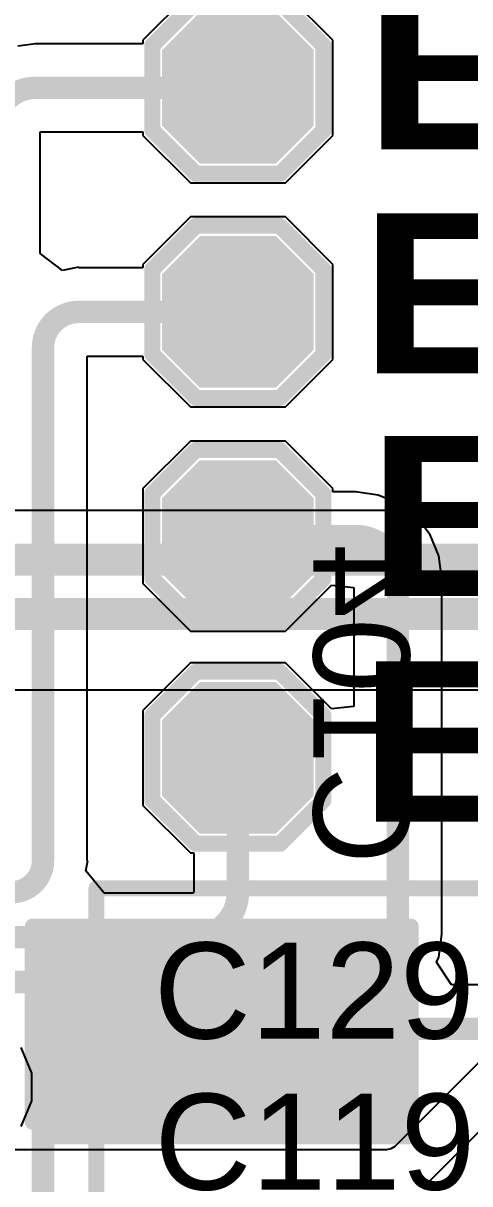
# Model space of a CAD drawing. Header units: inches. Extents: x 0 to 5359, y 0 to 5098.
# Drawn here: x 72.92 to 76.47, y 50.23 to 59.44 of the extents above; entities that cross this region are included whole.
import ezdxf

# ---------------------------------------------------------------- set-up
doc = ezdxf.new("R2010")
doc.units = ezdxf.units.IN
for name, color, linetype in [('Bottom Layer', 5, 'Continuous'), ('Bottom Overlay', 54, 'Continuous'), ('Bottom Paste', 16, 'Continuous'), ('Bottom Solder', 6, 'Continuous'), ('Layer 1', 16, 'Continuous'), ('Top Layer', 1, 'Continuous'), ('Top Overlay', 2, 'Continuous'), ('Top Paste', 8, 'Continuous'), ('Top Solder', 216, 'Continuous')]:
    doc.layers.add(name, color=color, linetype=linetype)
doc.styles.add('Arial', font='', dxfattribs={"height": 0.2})
doc.styles.add('Arial Black_Bold', font='', dxfattribs={"height": 0.2})
doc.styles.get('Arial').set_extended_font_data('Arial')
doc.styles.get('Arial Black_Bold').set_extended_font_data('Arial Black', bold=True)

# ---------------------------------------------------------------- blocks, each defined once
blk = doc.blocks.new('T____________0_5___74')
at = {"layer": 'Top Layer'}
blk.add_hatch(color=1, dxfattribs=at).paths.add_polyline_path([(0.25, 0.5), (-0.25, 0.5), (-0.5, 0.25), (-0.5, -0.25), (-0.25, -0.5), (0.25, -0.5), (0.5, -0.25), (0.5, 0.25)])
at = {"layer": 'Top Paste'}
blk.add_hatch(color=8, dxfattribs=at).paths.add_polyline_path([(0.25, 0.5), (-0.25, 0.5), (-0.5, 0.25), (-0.5, -0.25), (-0.25, -0.5), (0.25, -0.5), (0.5, -0.25), (0.5, 0.25)])
at = {"layer": 'Top Solder'}
blk.add_hatch(color=216, dxfattribs=at).paths.add_polyline_path([(0.3008, 0.6016), (-0.3008, 0.6016), (-0.6016, 0.3008), (-0.6016, -0.3008), (-0.3008, -0.6016), (0.3008, -0.6016), (0.6016, -0.3008), (0.6016, 0.3008)])
at = {"layer": 'Top Overlay'}
for points in [[(-0.3355, 0.6795, 0.127, 0.127, 0), (-0.6819, 0.3332, 0.127, 0.127, 0)], [(-0.3355, 0.6795, 0.127, 0.127, 0), (0.3365, 0.6795, 0.127, 0.127, 0)], [(0.3365, 0.6795, 0.127, 0.127, 0), (0.6836, 0.3324, 0.127, 0.127, 0)], [(-0.6819, 0.3332, 0.127, 0.127, 0), (-0.6819, -0.3341, 0.127, 0.127, 0)], [(0.6836, 0.3324, 0.127, 0.127, 0), (0.6836, -0.3298, 0.127, 0.127, 0)], [(-0.6819, -0.3341, 0.127, 0.127, 0), (-0.3374, -0.6786, 0.127, 0.127, 0)], [(0.6836, -0.3298, 0.127, 0.127, 0), (0.3349, -0.6786, 0.127, 0.127, 0)], [(-0.3374, -0.6786, 0.127, 0.127, 0), (0.3349, -0.6786, 0.127, 0.127, 0)]]:
    blk.add_lwpolyline(points, format="xyseb", dxfattribs=at)
for points in [[(-0.3673, 0.6795, 0.0635, 0.0635, 1), (-0.3038, 0.6795, 0.0635, 0.0635, 1)], [(-0.3673, 0.6795, 0.0635, 0.0635, 1), (-0.3038, 0.6795, 0.0635, 0.0635, 1)], [(0.3047, 0.6795, 0.0635, 0.0635, 1), (0.3682, 0.6795, 0.0635, 0.0635, 1)], [(0.3047, 0.6795, 0.0635, 0.0635, 1), (0.3682, 0.6795, 0.0635, 0.0635, 1)], [(-0.7136, 0.3332, 0.0635, 0.0635, 1), (-0.6501, 0.3332, 0.0635, 0.0635, 1)], [(-0.7136, 0.3332, 0.0635, 0.0635, 1), (-0.6501, 0.3332, 0.0635, 0.0635, 1)], [(0.6519, 0.3324, 0.0635, 0.0635, 1), (0.7154, 0.3324, 0.0635, 0.0635, 1)], [(0.6519, 0.3324, 0.0635, 0.0635, 1), (0.7154, 0.3324, 0.0635, 0.0635, 1)], [(-0.7136, -0.3341, 0.0635, 0.0635, 1), (-0.6501, -0.3341, 0.0635, 0.0635, 1)], [(-0.7136, -0.3341, 0.0635, 0.0635, 1), (-0.6501, -0.3341, 0.0635, 0.0635, 1)], [(0.6519, -0.3298, 0.0635, 0.0635, 1), (0.7154, -0.3298, 0.0635, 0.0635, 1)], [(0.6519, -0.3298, 0.0635, 0.0635, 1), (0.7154, -0.3298, 0.0635, 0.0635, 1)], [(-0.3691, -0.6786, 0.0635, 0.0635, 1), (-0.3056, -0.6786, 0.0635, 0.0635, 1)], [(-0.3691, -0.6786, 0.0635, 0.0635, 1), (-0.3056, -0.6786, 0.0635, 0.0635, 1)], [(0.3031, -0.6786, 0.0635, 0.0635, 1), (0.3666, -0.6786, 0.0635, 0.0635, 1)], [(0.3031, -0.6786, 0.0635, 0.0635, 1), (0.3666, -0.6786, 0.0635, 0.0635, 1)]]:
    blk.add_lwpolyline(points, format="xyseb", close=True, dxfattribs=at)
blk = doc.blocks.new('T____________0_5___75')
at = {"layer": 'Top Layer'}
blk.add_hatch(color=1, dxfattribs=at).paths.add_polyline_path([(0.25, 0.5), (-0.25, 0.5), (-0.5, 0.25), (-0.5, -0.25), (-0.25, -0.5), (0.25, -0.5), (0.5, -0.25), (0.5, 0.25)])
at = {"layer": 'Top Paste'}
blk.add_hatch(color=8, dxfattribs=at).paths.add_polyline_path([(0.25, 0.5), (-0.25, 0.5), (-0.5, 0.25), (-0.5, -0.25), (-0.25, -0.5), (0.25, -0.5), (0.5, -0.25), (0.5, 0.25)])
at = {"layer": 'Top Solder'}
blk.add_hatch(color=216, dxfattribs=at).paths.add_polyline_path([(0.3008, 0.6016), (-0.3008, 0.6016), (-0.6016, 0.3008), (-0.6016, -0.3008), (-0.3008, -0.6016), (0.3008, -0.6016), (0.6016, -0.3008), (0.6016, 0.3008)])
at = {"layer": 'Top Overlay'}
for points in [[(-0.3355, 0.6795, 0.127, 0.127, 0), (-0.6819, 0.3332, 0.127, 0.127, 0)], [(-0.3355, 0.6795, 0.127, 0.127, 0), (0.3365, 0.6795, 0.127, 0.127, 0)], [(0.3365, 0.6795, 0.127, 0.127, 0), (0.6836, 0.3324, 0.127, 0.127, 0)], [(-0.6819, 0.3332, 0.127, 0.127, 0), (-0.6819, -0.3341, 0.127, 0.127, 0)], [(0.6836, 0.3324, 0.127, 0.127, 0), (0.6836, -0.3298, 0.127, 0.127, 0)], [(-0.6819, -0.3341, 0.127, 0.127, 0), (-0.3374, -0.6786, 0.127, 0.127, 0)], [(0.6836, -0.3298, 0.127, 0.127, 0), (0.3349, -0.6786, 0.127, 0.127, 0)], [(-0.3374, -0.6786, 0.127, 0.127, 0), (0.3349, -0.6786, 0.127, 0.127, 0)]]:
    blk.add_lwpolyline(points, format="xyseb", dxfattribs=at)
for points in [[(-0.3673, 0.6795, 0.0635, 0.0635, 1), (-0.3038, 0.6795, 0.0635, 0.0635, 1)], [(-0.3673, 0.6795, 0.0635, 0.0635, 1), (-0.3038, 0.6795, 0.0635, 0.0635, 1)], [(0.3047, 0.6795, 0.0635, 0.0635, 1), (0.3682, 0.6795, 0.0635, 0.0635, 1)], [(0.3047, 0.6795, 0.0635, 0.0635, 1), (0.3682, 0.6795, 0.0635, 0.0635, 1)], [(-0.7136, 0.3332, 0.0635, 0.0635, 1), (-0.6501, 0.3332, 0.0635, 0.0635, 1)], [(-0.7136, 0.3332, 0.0635, 0.0635, 1), (-0.6501, 0.3332, 0.0635, 0.0635, 1)], [(0.6519, 0.3324, 0.0635, 0.0635, 1), (0.7154, 0.3324, 0.0635, 0.0635, 1)], [(0.6519, 0.3324, 0.0635, 0.0635, 1), (0.7154, 0.3324, 0.0635, 0.0635, 1)], [(-0.7136, -0.3341, 0.0635, 0.0635, 1), (-0.6501, -0.3341, 0.0635, 0.0635, 1)], [(-0.7136, -0.3341, 0.0635, 0.0635, 1), (-0.6501, -0.3341, 0.0635, 0.0635, 1)], [(0.6519, -0.3298, 0.0635, 0.0635, 1), (0.7154, -0.3298, 0.0635, 0.0635, 1)], [(0.6519, -0.3298, 0.0635, 0.0635, 1), (0.7154, -0.3298, 0.0635, 0.0635, 1)], [(-0.3691, -0.6786, 0.0635, 0.0635, 1), (-0.3056, -0.6786, 0.0635, 0.0635, 1)], [(-0.3691, -0.6786, 0.0635, 0.0635, 1), (-0.3056, -0.6786, 0.0635, 0.0635, 1)], [(0.3031, -0.6786, 0.0635, 0.0635, 1), (0.3666, -0.6786, 0.0635, 0.0635, 1)], [(0.3031, -0.6786, 0.0635, 0.0635, 1), (0.3666, -0.6786, 0.0635, 0.0635, 1)]]:
    blk.add_lwpolyline(points, format="xyseb", close=True, dxfattribs=at)
blk = doc.blocks.new('T____________0_5___76')
at = {"layer": 'Top Layer'}
blk.add_hatch(color=1, dxfattribs=at).paths.add_polyline_path([(0.25, 0.5), (-0.25, 0.5), (-0.5, 0.25), (-0.5, -0.25), (-0.25, -0.5), (0.25, -0.5), (0.5, -0.25), (0.5, 0.25)])
at = {"layer": 'Top Paste'}
blk.add_hatch(color=8, dxfattribs=at).paths.add_polyline_path([(0.25, 0.5), (-0.25, 0.5), (-0.5, 0.25), (-0.5, -0.25), (-0.25, -0.5), (0.25, -0.5), (0.5, -0.25), (0.5, 0.25)])
at = {"layer": 'Top Solder'}
blk.add_hatch(color=216, dxfattribs=at).paths.add_polyline_path([(0.3008, 0.6016), (-0.3008, 0.6016), (-0.6016, 0.3008), (-0.6016, -0.3008), (-0.3008, -0.6016), (0.3008, -0.6016), (0.6016, -0.3008), (0.6016, 0.3008)])
at = {"layer": 'Top Overlay'}
for points in [[(-0.3355, 0.6795, 0.127, 0.127, 0), (-0.6819, 0.3332, 0.127, 0.127, 0)], [(-0.3355, 0.6795, 0.127, 0.127, 0), (0.3365, 0.6795, 0.127, 0.127, 0)], [(0.3365, 0.6795, 0.127, 0.127, 0), (0.6836, 0.3324, 0.127, 0.127, 0)], [(-0.6819, 0.3332, 0.127, 0.127, 0), (-0.6819, -0.3341, 0.127, 0.127, 0)], [(0.6836, 0.3324, 0.127, 0.127, 0), (0.6836, -0.3298, 0.127, 0.127, 0)], [(-0.6819, -0.3341, 0.127, 0.127, 0), (-0.3374, -0.6786, 0.127, 0.127, 0)], [(0.6836, -0.3298, 0.127, 0.127, 0), (0.3349, -0.6786, 0.127, 0.127, 0)], [(-0.3374, -0.6786, 0.127, 0.127, 0), (0.3349, -0.6786, 0.127, 0.127, 0)]]:
    blk.add_lwpolyline(points, format="xyseb", dxfattribs=at)
for points in [[(-0.3673, 0.6795, 0.0635, 0.0635, 1), (-0.3038, 0.6795, 0.0635, 0.0635, 1)], [(-0.3673, 0.6795, 0.0635, 0.0635, 1), (-0.3038, 0.6795, 0.0635, 0.0635, 1)], [(0.3047, 0.6795, 0.0635, 0.0635, 1), (0.3682, 0.6795, 0.0635, 0.0635, 1)], [(0.3047, 0.6795, 0.0635, 0.0635, 1), (0.3682, 0.6795, 0.0635, 0.0635, 1)], [(-0.7136, 0.3332, 0.0635, 0.0635, 1), (-0.6501, 0.3332, 0.0635, 0.0635, 1)], [(-0.7136, 0.3332, 0.0635, 0.0635, 1), (-0.6501, 0.3332, 0.0635, 0.0635, 1)], [(0.6519, 0.3324, 0.0635, 0.0635, 1), (0.7154, 0.3324, 0.0635, 0.0635, 1)], [(0.6519, 0.3324, 0.0635, 0.0635, 1), (0.7154, 0.3324, 0.0635, 0.0635, 1)], [(-0.7136, -0.3341, 0.0635, 0.0635, 1), (-0.6501, -0.3341, 0.0635, 0.0635, 1)], [(-0.7136, -0.3341, 0.0635, 0.0635, 1), (-0.6501, -0.3341, 0.0635, 0.0635, 1)], [(0.6519, -0.3298, 0.0635, 0.0635, 1), (0.7154, -0.3298, 0.0635, 0.0635, 1)], [(0.6519, -0.3298, 0.0635, 0.0635, 1), (0.7154, -0.3298, 0.0635, 0.0635, 1)], [(-0.3691, -0.6786, 0.0635, 0.0635, 1), (-0.3056, -0.6786, 0.0635, 0.0635, 1)], [(-0.3691, -0.6786, 0.0635, 0.0635, 1), (-0.3056, -0.6786, 0.0635, 0.0635, 1)], [(0.3031, -0.6786, 0.0635, 0.0635, 1), (0.3666, -0.6786, 0.0635, 0.0635, 1)], [(0.3031, -0.6786, 0.0635, 0.0635, 1), (0.3666, -0.6786, 0.0635, 0.0635, 1)]]:
    blk.add_lwpolyline(points, format="xyseb", close=True, dxfattribs=at)
blk = doc.blocks.new('T____________0_5___77')
at = {"layer": 'Top Layer'}
blk.add_hatch(color=1, dxfattribs=at).paths.add_polyline_path([(0.25, 0.5), (-0.25, 0.5), (-0.5, 0.25), (-0.5, -0.25), (-0.25, -0.5), (0.25, -0.5), (0.5, -0.25), (0.5, 0.25)])
at = {"layer": 'Top Paste'}
blk.add_hatch(color=8, dxfattribs=at).paths.add_polyline_path([(0.25, 0.5), (-0.25, 0.5), (-0.5, 0.25), (-0.5, -0.25), (-0.25, -0.5), (0.25, -0.5), (0.5, -0.25), (0.5, 0.25)])
at = {"layer": 'Top Solder'}
blk.add_hatch(color=216, dxfattribs=at).paths.add_polyline_path([(0.3008, 0.6016), (-0.3008, 0.6016), (-0.6016, 0.3008), (-0.6016, -0.3008), (-0.3008, -0.6016), (0.3008, -0.6016), (0.6016, -0.3008), (0.6016, 0.3008)])
at = {"layer": 'Top Overlay'}
for points in [[(-0.3355, 0.6795, 0.127, 0.127, 0), (-0.6819, 0.3332, 0.127, 0.127, 0)], [(-0.3355, 0.6795, 0.127, 0.127, 0), (0.3365, 0.6795, 0.127, 0.127, 0)], [(0.3365, 0.6795, 0.127, 0.127, 0), (0.6836, 0.3324, 0.127, 0.127, 0)], [(-0.6819, 0.3332, 0.127, 0.127, 0), (-0.6819, -0.3341, 0.127, 0.127, 0)], [(0.6836, 0.3324, 0.127, 0.127, 0), (0.6836, -0.3298, 0.127, 0.127, 0)], [(-0.6819, -0.3341, 0.127, 0.127, 0), (-0.3374, -0.6786, 0.127, 0.127, 0)], [(0.6836, -0.3298, 0.127, 0.127, 0), (0.3349, -0.6786, 0.127, 0.127, 0)], [(-0.3374, -0.6786, 0.127, 0.127, 0), (0.3349, -0.6786, 0.127, 0.127, 0)]]:
    blk.add_lwpolyline(points, format="xyseb", dxfattribs=at)
for points in [[(-0.3673, 0.6795, 0.0635, 0.0635, 1), (-0.3038, 0.6795, 0.0635, 0.0635, 1)], [(-0.3673, 0.6795, 0.0635, 0.0635, 1), (-0.3038, 0.6795, 0.0635, 0.0635, 1)], [(0.3047, 0.6795, 0.0635, 0.0635, 1), (0.3682, 0.6795, 0.0635, 0.0635, 1)], [(0.3047, 0.6795, 0.0635, 0.0635, 1), (0.3682, 0.6795, 0.0635, 0.0635, 1)], [(-0.7136, 0.3332, 0.0635, 0.0635, 1), (-0.6501, 0.3332, 0.0635, 0.0635, 1)], [(-0.7136, 0.3332, 0.0635, 0.0635, 1), (-0.6501, 0.3332, 0.0635, 0.0635, 1)], [(0.6519, 0.3324, 0.0635, 0.0635, 1), (0.7154, 0.3324, 0.0635, 0.0635, 1)], [(0.6519, 0.3324, 0.0635, 0.0635, 1), (0.7154, 0.3324, 0.0635, 0.0635, 1)], [(-0.7136, -0.3341, 0.0635, 0.0635, 1), (-0.6501, -0.3341, 0.0635, 0.0635, 1)], [(-0.7136, -0.3341, 0.0635, 0.0635, 1), (-0.6501, -0.3341, 0.0635, 0.0635, 1)], [(0.6519, -0.3298, 0.0635, 0.0635, 1), (0.7154, -0.3298, 0.0635, 0.0635, 1)], [(0.6519, -0.3298, 0.0635, 0.0635, 1), (0.7154, -0.3298, 0.0635, 0.0635, 1)], [(-0.3691, -0.6786, 0.0635, 0.0635, 1), (-0.3056, -0.6786, 0.0635, 0.0635, 1)], [(-0.3691, -0.6786, 0.0635, 0.0635, 1), (-0.3056, -0.6786, 0.0635, 0.0635, 1)], [(0.3031, -0.6786, 0.0635, 0.0635, 1), (0.3666, -0.6786, 0.0635, 0.0635, 1)], [(0.3031, -0.6786, 0.0635, 0.0635, 1), (0.3666, -0.6786, 0.0635, 0.0635, 1)]]:
    blk.add_lwpolyline(points, format="xyseb", close=True, dxfattribs=at)
blk = doc.blocks.new('C___1210_B_286')
at = {"layer": 'Bottom Layer'}
for points in [[(-2.032, 1.397), (-0.508, 1.397), (-0.508, -1.397), (-2.032, -1.397)], [(0.508, 1.397), (2.032, 1.397), (2.032, -1.397), (0.508, -1.397)]]:
    blk.add_hatch(color=5, dxfattribs=at).paths.add_polyline_path(points)
at = {"layer": 'Bottom Paste'}
for points in [[(-2.032, 1.397), (-0.508, 1.397), (-0.508, -1.397), (-2.032, -1.397)], [(0.508, 1.397), (2.032, 1.397), (2.032, -1.397), (0.508, -1.397)]]:
    blk.add_hatch(color=16, dxfattribs=at).paths.add_polyline_path(points)
at = {"layer": 'Bottom Solder'}
for points in [[(-2.1336, 1.4986), (-0.4064, 1.4986), (-0.4064, -1.4986), (-2.1336, -1.4986)], [(0.4064, 1.4986), (2.1336, 1.4986), (2.1336, -1.4986), (0.4064, -1.4986)]]:
    blk.add_hatch(color=6, dxfattribs=at).paths.add_polyline_path(points)
at = {"layer": 'Bottom Overlay'}
for points in [[(-2.1336, 1.4986, 0.127, 0.127, 0), (-2.1336, -1.4986, 0.127, 0.127, 0)], [(-2.1336, 1.4986, 0.127, 0.127, 0), (-0.5842, 1.4986, 0.127, 0.127, 0)], [(2.1336, 1.4986, 0.127, 0.127, 0), (0.5842, 1.4986, 0.127, 0.127, 0)], [(2.1336, 1.4986, 0.127, 0.127, 0), (2.1336, -1.4986, 0.127, 0.127, 0)], [(-2.1336, -1.4986, 0.127, 0.127, 0), (-0.5842, -1.4986, 0.127, 0.127, 0)], [(2.1336, -1.4986, 0.127, 0.127, 0), (0.5842, -1.4986, 0.127, 0.127, 0)]]:
    blk.add_lwpolyline(points, format="xyseb", dxfattribs=at)
for points in [[(-2.1654, 1.4986, 0.0635, 0.0635, 1), (-2.1019, 1.4986, 0.0635, 0.0635, 1)], [(-2.1654, 1.4986, 0.0635, 0.0635, 1), (-2.1019, 1.4986, 0.0635, 0.0635, 1)], [(-0.616, 1.4986, 0.0635, 0.0635, 1), (-0.5525, 1.4986, 0.0635, 0.0635, 1)], [(0.5525, 1.4986, 0.0635, 0.0635, 1), (0.616, 1.4986, 0.0635, 0.0635, 1)], [(2.1019, 1.4986, 0.0635, 0.0635, 1), (2.1654, 1.4986, 0.0635, 0.0635, 1)], [(2.1019, 1.4986, 0.0635, 0.0635, 1), (2.1654, 1.4986, 0.0635, 0.0635, 1)], [(-2.1654, -1.4986, 0.0635, 0.0635, 1), (-2.1019, -1.4986, 0.0635, 0.0635, 1)], [(-2.1654, -1.4986, 0.0635, 0.0635, 1), (-2.1019, -1.4986, 0.0635, 0.0635, 1)], [(-0.616, -1.4986, 0.0635, 0.0635, 1), (-0.5525, -1.4986, 0.0635, 0.0635, 1)], [(0.5525, -1.4986, 0.0635, 0.0635, 1), (0.616, -1.4986, 0.0635, 0.0635, 1)], [(2.1019, -1.4986, 0.0635, 0.0635, 1), (2.1654, -1.4986, 0.0635, 0.0635, 1)], [(2.1019, -1.4986, 0.0635, 0.0635, 1), (2.1654, -1.4986, 0.0635, 0.0635, 1)]]:
    blk.add_lwpolyline(points, format="xyseb", close=True, dxfattribs=at)

msp = doc.modelspace()

# ---------------------------------------------------------------- linework, layer by layer
at = {"layer": 'Bottom Layer'}
for p, q in [((80.5208, 55.5757), (67.9915, 55.5757)), ((70.1118, 54.1528), (80.0992, 54.1528)), ((76.6899, 51.3506), (75.8708, 50.5315)), ((76.1455, 50.2568), (76.9646, 51.0759)), ((75.8055, 50.5044), (70.2275, 50.5044)), ((75.8408, 50.5115), (75.8055, 50.5044)), ((75.8708, 50.5315), (75.8408, 50.5115)), ((76.0866, 50.2085), (76.1137, 50.2355)), ((76.1137, 50.2355), (76.1455, 50.2568))]:
    msp.add_line(p, q, dxfattribs=at)
for points in [[(67.9915, 55.1872, 0.254, 0.254, 0), (80.5208, 55.1872, 0.254, 0.254, 0)], [(67.9915, 54.7554, 0.254, 0.254, 0), (80.316, 54.7554, 0.254, 0.254, 0)]]:
    msp.add_lwpolyline(points, format="xyseb", dxfattribs=at)
at = {"layer": 'Layer 1'}
for p, q in [((72.9931, 51.1134), (72.9087, 51.317)), ((72.9931, 50.893), (72.9931, 51.1134)), ((72.9087, 50.6894), (72.9931, 50.893))]:
    msp.add_line(p, q, dxfattribs=at)
at = {"layer": 'Top Layer'}
for p, q in [((74.2498, 59.6836), (73.8728, 59.3066)), ((75.3808, 59.3066), (75.0038, 59.6836)), ((73.8728, 59.3066), (73.8728, 59.2792)), ((75.3808, 58.5526), (75.3808, 59.3066)), ((73.002, 59.276), (72.8799, 59.26)), ((73.0181, 59.2792), (73.002, 59.276)), ((73.8728, 59.2792), (73.0181, 59.2792)), ((73.0577, 57.6151), (73.0577, 58.58)), ((73.0577, 58.58), (73.8728, 58.58)), ((73.8728, 58.58), (73.8728, 58.5526)), ((73.8728, 58.5526), (74.2498, 58.1756)), ((75.0038, 58.1756), (75.3808, 58.5526)), ((74.2498, 58.1756), (75.0038, 58.1756)), ((74.2498, 57.9056), (73.8728, 57.5286)), ((75.0038, 57.9056), (74.2498, 57.9056)), ((75.3808, 57.5286), (75.0038, 57.9056)), ((73.2355, 57.4815), (73.0577, 57.6151)), ((73.3625, 57.5068), (73.2355, 57.4815)), ((73.3625, 57.5012), (73.3625, 57.5068)), ((73.8728, 57.5012), (73.3625, 57.5012)), ((73.8728, 57.5286), (73.8728, 57.5012)), ((75.3808, 56.7746), (75.3808, 57.5286)), ((73.4302, 52.7985), (73.4302, 56.802)), ((73.4302, 56.802), (73.8728, 56.802)), ((73.8728, 56.802), (73.8728, 56.7746)), ((73.8728, 56.7746), (74.2498, 56.3976)), ((75.0038, 56.3976), (75.3808, 56.7746)), ((74.2498, 56.3976), (75.0038, 56.3976)), ((74.2498, 56.1276), (73.8728, 55.7506)), ((75.0038, 56.1276), (74.2498, 56.1276)), ((75.3808, 55.7506), (75.0038, 56.1276)), ((73.8728, 55.7506), (73.8728, 54.9966)), ((75.3808, 55.7232), (75.3808, 55.7506)), ((75.5634, 55.7232), (75.3808, 55.7232)), ((75.5767, 55.7206), (75.5634, 55.7232)), ((75.7395, 55.6992), (75.5767, 55.7206)), ((75.9037, 55.6312), (75.7395, 55.6992)), ((76.0446, 55.523), (75.9037, 55.6312)), ((76.1527, 55.3821), (76.0446, 55.523)), ((76.2207, 55.2179), (76.1527, 55.3821)), ((76.2422, 55.0551), (76.2207, 55.2179)), ((73.8728, 54.9966), (74.2498, 54.6196)), ((75.0038, 54.6196), (75.3678, 54.9836)), ((75.3678, 54.9836), (75.5456, 54.9651)), ((76.2448, 55.0418), (76.2422, 55.0551)), ((76.2448, 52.2224), (76.2448, 55.0418)), ((75.5456, 54.9651), (75.5456, 54.0223)), ((74.2498, 54.6196), (75.0038, 54.6196)), ((74.2498, 54.3679), (73.8728, 53.9909)), ((75.0038, 54.3679), (74.2498, 54.3679)), ((75.3678, 54.0039), (75.0038, 54.3679)), ((73.8728, 53.9909), (73.8728, 53.2369)), ((75.5456, 54.0223), (75.3678, 54.0039)), ((73.8728, 53.2369), (74.2498, 52.8599)), ((74.2498, 52.8599), (74.2772, 52.8599)), ((74.2772, 52.8599), (74.2772, 52.5471)), ((73.4193, 52.7189), (73.4351, 52.7985)), ((73.4351, 52.7985), (73.4302, 52.7985)), ((73.5652, 52.5411), (73.4193, 52.7189)), ((74.2712, 52.5411), (73.5652, 52.5411)), ((74.2772, 52.5471), (74.2712, 52.5471)), ((74.2712, 52.5471), (74.2712, 52.5411)), ((76.2193, 52.032), (76.2436, 52.2161)), ((76.2436, 52.2161), (76.2448, 52.2224)), ((76.2027, 51.9918), (76.2193, 52.032)), ((76.3215, 51.814), (76.2027, 51.9918)), ((76.5723, 51.814), (76.3215, 51.814))]:
    msp.add_line(p, q, dxfattribs=at)
for points in [[(72.7081, 58.6196, 0.1778, 0.1778, -0.414214), (73.0181, 58.9296, 0.1778, 0.1778, 0)], [(73.0181, 58.9296, 0.1778, 0.1778, 0), (74.6268, 58.9296, 0.1778, 0.1778, 0)], [(73.0806, 56.8697, 0.1778, 0.1778, -0.414214), (73.3625, 57.1516, 0.1778, 0.1778, 0)], [(73.3625, 57.1516, 0.1778, 0.1778, 0), (74.6268, 57.1516, 0.1778, 0.1778, 0)], [(73.0806, 52.7985, 0.1778, 0.1778, 0), (73.0806, 56.8697, 0.1778, 0.1778, 0)], [(74.6268, 55.3736, 0.1778, 0.1778, 0), (75.5634, 55.3736, 0.1778, 0.1778, 0)], [(75.5634, 55.3736, 0.1778, 0.1778, -0.414214), (75.8952, 55.0418, 0.1778, 0.1778, 0)], [(75.8952, 52.2224, 0.1778, 0.1778, 0), (75.8952, 55.0418, 0.1778, 0.1778, 0)], [(74.6268, 52.5471, 0.1778, 0.1778, 0), (74.6268, 53.6139, 0.1778, 0.1778, 0)], [(73.0806, 52.7985, 0.1778, 0.1778, -0.414214), (72.8292, 52.5471, 0.1778, 0.1778, 0)], [(74.6268, 52.5471, 0.1778, 0.1778, -0.414214), (74.2712, 52.1915, 0.1778, 0.1778, 0)], [(75.8952, 52.2224, 0.1778, 0.1778, -0.414214), (75.5087, 51.8359, 0.1778, 0.1778, 0)], [(64.6694, 52.1915, 0.1778, 0.1778, 0), (74.2712, 52.1915, 0.1778, 0.1778, 0)], [(64.5221, 51.8359, 0.1778, 0.1778, 0), (75.5087, 51.8359, 0.1778, 0.1778, 0)], [(73.0806, 50.8003, 0.1778, 0.1778, -0.414214), (73.7447, 51.4644, 0.1778, 0.1778, 0)], [(73.7447, 51.4644, 0.1778, 0.1778, 0), (82.161, 51.4644, 0.1778, 0.1778, 0)], [(73.0806, 47.2506, 0.1778, 0.1778, 0), (73.0806, 50.8003, 0.1778, 0.1778, 0)]]:
    msp.add_lwpolyline(points, format="xyseb", dxfattribs=at)
for points in [[(72.9737, 58.9296, 0.0889, 0.0889, 1), (73.0626, 58.9296, 0.0889, 0.0889, 1)], [(72.9737, 58.9296, 0.0889, 0.0889, 1), (73.0626, 58.9296, 0.0889, 0.0889, 1)], [(74.5824, 58.9296, 0.0889, 0.0889, 1), (74.6713, 58.9296, 0.0889, 0.0889, 1)], [(73.3181, 57.1516, 0.0889, 0.0889, 1), (73.407, 57.1516, 0.0889, 0.0889, 1)], [(73.3181, 57.1516, 0.0889, 0.0889, 1), (73.407, 57.1516, 0.0889, 0.0889, 1)], [(74.5824, 57.1516, 0.0889, 0.0889, 1), (74.6713, 57.1516, 0.0889, 0.0889, 1)], [(73.0361, 56.8697, 0.0889, 0.0889, 1), (73.125, 56.8697, 0.0889, 0.0889, 1)], [(73.0361, 56.8697, 0.0889, 0.0889, 1), (73.125, 56.8697, 0.0889, 0.0889, 1)], [(74.5824, 55.3736, 0.0889, 0.0889, 1), (74.6713, 55.3736, 0.0889, 0.0889, 1)], [(75.5189, 55.3736, 0.0889, 0.0889, 1), (75.6078, 55.3736, 0.0889, 0.0889, 1)], [(75.5189, 55.3736, 0.0889, 0.0889, 1), (75.6078, 55.3736, 0.0889, 0.0889, 1)], [(75.8507, 55.0418, 0.0889, 0.0889, 1), (75.9397, 55.0418, 0.0889, 0.0889, 1)], [(75.8507, 55.0418, 0.0889, 0.0889, 1), (75.9397, 55.0418, 0.0889, 0.0889, 1)], [(74.5824, 53.6139, 0.0889, 0.0889, 1), (74.6713, 53.6139, 0.0889, 0.0889, 1)], [(73.0361, 52.7985, 0.0889, 0.0889, 1), (73.125, 52.7985, 0.0889, 0.0889, 1)], [(73.0361, 52.7985, 0.0889, 0.0889, 1), (73.125, 52.7985, 0.0889, 0.0889, 1)], [(74.5824, 52.5471, 0.0889, 0.0889, 1), (74.6713, 52.5471, 0.0889, 0.0889, 1)], [(74.5824, 52.5471, 0.0889, 0.0889, 1), (74.6713, 52.5471, 0.0889, 0.0889, 1)], [(75.8507, 52.2224, 0.0889, 0.0889, 1), (75.9397, 52.2224, 0.0889, 0.0889, 1)], [(75.8507, 52.2224, 0.0889, 0.0889, 1), (75.9397, 52.2224, 0.0889, 0.0889, 1)], [(74.2268, 52.1915, 0.0889, 0.0889, 1), (74.3157, 52.1915, 0.0889, 0.0889, 1)], [(74.2268, 52.1915, 0.0889, 0.0889, 1), (74.3157, 52.1915, 0.0889, 0.0889, 1)], [(75.4642, 51.8359, 0.0889, 0.0889, 1), (75.5531, 51.8359, 0.0889, 0.0889, 1)], [(75.4642, 51.8359, 0.0889, 0.0889, 1), (75.5531, 51.8359, 0.0889, 0.0889, 1)], [(73.7002, 51.4644, 0.0889, 0.0889, 1), (73.7891, 51.4644, 0.0889, 0.0889, 1)], [(73.7002, 51.4644, 0.0889, 0.0889, 1), (73.7891, 51.4644, 0.0889, 0.0889, 1)], [(73.0361, 50.8003, 0.0889, 0.0889, 1), (73.125, 50.8003, 0.0889, 0.0889, 1)], [(73.0361, 50.8003, 0.0889, 0.0889, 1), (73.125, 50.8003, 0.0889, 0.0889, 1)]]:
    msp.add_lwpolyline(points, format="xyseb", close=True, dxfattribs=at)
at = {"layer": 'Top Overlay'}
for points in [[(73.5043, 52.578, 0.127, 0.127, 0), (76.9742, 52.578, 0.127, 0.127, 0)], [(73.5043, 47.3862, 0.127, 0.127, 0), (73.5043, 52.578, 0.127, 0.127, 0)]]:
    msp.add_lwpolyline(points, format="xyseb", dxfattribs=at)
msp.add_lwpolyline([(73.4725, 52.578, 0.0635, 0.0635, 1), (73.536, 52.578, 0.0635, 0.0635, 1)], format="xyseb", close=True, dxfattribs=at)
msp.add_lwpolyline([(73.4725, 52.578, 0.0635, 0.0635, 1), (73.536, 52.578, 0.0635, 0.0635, 1)], format="xyseb", close=True, dxfattribs=at)

# ---------------------------------------------------------------- block references
at = {"rotation": 90}
for name, p in [('T____________0_5___77', (74.6268, 58.9296)), ('T____________0_5___76', (74.6268, 57.1516)), ('T____________0_5___74', (74.6268, 55.3736)), ('T____________0_5___75', (74.6268, 53.6139)), ('C___1210_B_286', (74.4982, 50.1422))]:
    msp.add_blockref(name, p, dxfattribs=at)

# ---------------------------------------------------------------- texts
at = {"layer": 'Bottom Overlay', "style": 'Arial', "text_generation_flag": 2}
msp.add_text('C104', height=0.762, rotation=270, dxfattribs=at).set_placement((75.2256, 52.7695))
at = {"layer": 'Top Overlay'}
for s, height, style, p in [('EPHY-RXP', 1.27, 'Arial Black_Bold', (75.6295, 58.4429)), ('EPHY-RXN', 1.27, 'Arial Black_Bold', (75.5931, 56.6649)), ('EPHY-SPD', 1.27, 'Arial Black_Bold', (75.6548, 54.8975)), ('EPHY-LNK', 1.27, 'Arial Black_Bold', (75.5855, 53.1089)), ('C129', 0.762, 'Arial', (73.9602, 51.3869)), ('C119', 0.762, 'Arial', (73.9652, 50.1875))]:
    msp.add_text(s, height=height, dxfattribs=dict(at, style=style)).set_placement(p)

doc.saveas('drawing.dxf')
